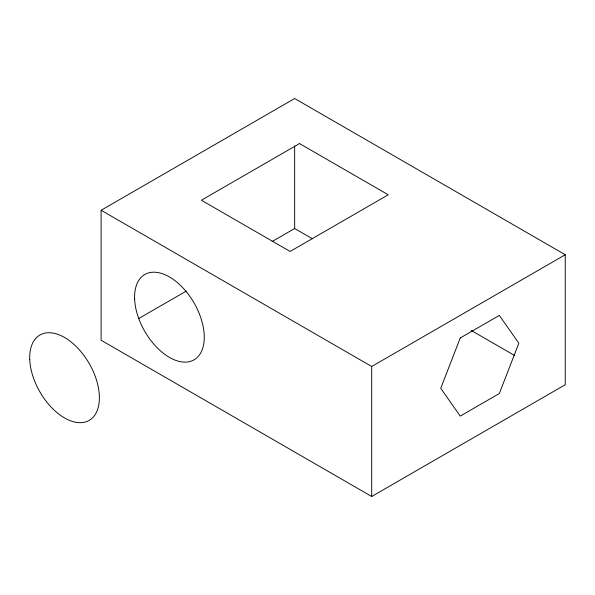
<?xml version="1.0" encoding="UTF-8"?>
<svg xmlns="http://www.w3.org/2000/svg" width="595" height="595" viewBox="0 0 595 595"><rect width="100%" height="100%" fill="white"/><g stroke="black" fill="none" stroke-linecap="round" stroke-linejoin="round"><path stroke-width="0.89" d="M101.113 210.266L294.659 98.517L565.25 254.742L565.25 384.734L371.704 496.483L101.113 340.258L101.113 210.266L371.704 366.49L565.25 254.742M138.858 318.459L186.242 291.104M272.168 241.496L294.659 228.51L312.323 238.707M471.307 330.5L514.668 355.535M371.704 366.49L371.704 496.483M294.659 145.872L294.659 228.51M460.262 337.96L440.731 388.297L460.262 416.084L499.324 393.533L518.855 343.196L499.324 315.409L460.262 337.96M299.53 143.566L201.385 200.232L290.107 251.454L388.252 194.788L299.53 143.566M134.626 299.062A49.273 28.448 60 0 0 188.317 361.872A49.273 28.448 60 0 0 185.328 290.553A49.273 28.448 60 0 0 134.626 299.062M29.75 359.611A49.273 28.448 60 0 0 83.441 422.42A49.273 28.448 60 0 0 80.459 351.102A49.273 28.448 60 0 0 29.75 359.611"/></g></svg>
